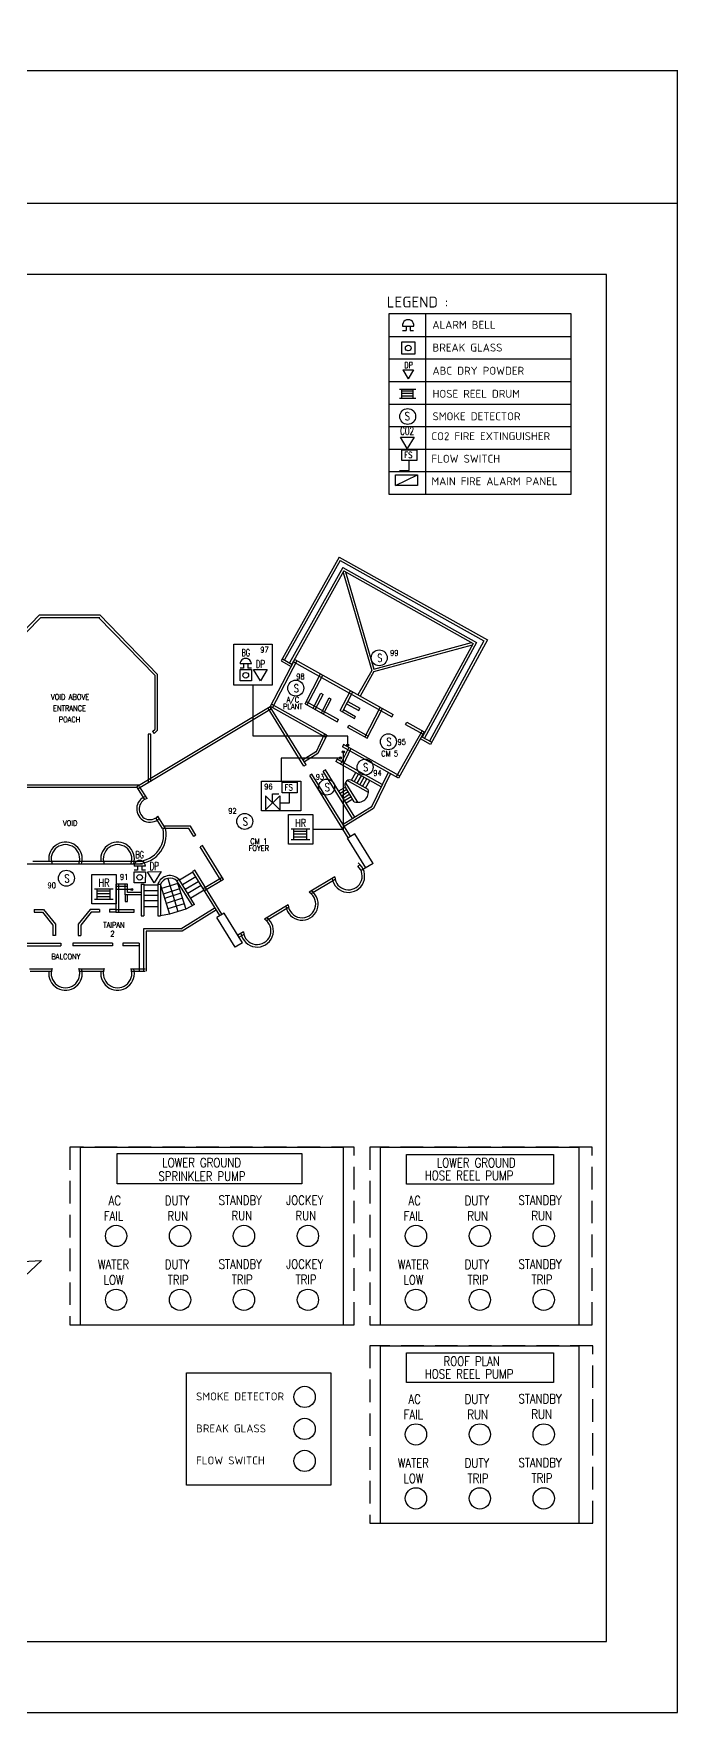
# Model space of a CAD drawing. Extents: x -2888 to 8486, y -2377 to 1555.
# Drawn here: x 7306.4 to 7487.7, y -209.3 to 263.6 of the extents above; entities that cross this region are included whole.
import ezdxf
from ezdxf.enums import TextEntityAlignment as Align

# ---------------------------------------------------------------- set-up
doc = ezdxf.new("R2010")
doc.units = 0
doc.linetypes.add('HIDDEN', pattern=[9.525, 6.35, -3.175])
doc.layers.get('0').update_dxf_attribs({"linetype": 'CONTINUOUS'})
doc.layers.get('DEFPOINTS').update_dxf_attribs({"linetype": 'CONTINUOUS'})
for name, color, linetype in [('EXIST_ROAD', 6, 'CONTINUOUS'), ('FAPOINT', 1, 'CONTINUOUS'), ('FF_GRID_LINE', 8, 'CONTINUOUS'), ('FIRE', 160, 'CONTINUOUS'), ('MIMIC_SIZE', 7, 'CONTINUOUS'), ('NAMA_TEMPAT', 6, 'CONTINUOUS'), ('TEXT', 8, 'CONTINUOUS'), ('Z-VIEWPORTS', 7, 'CONTINUOUS')]:
    doc.layers.add(name, color=color, linetype=linetype)
doc.styles.add('BADAI', font='romans.shx', dxfattribs={"width": 0.65})
doc.styles.add('ISOC', font='isocpeur.ttf')
doc.styles.add('PLOT02__REVB$0$NARROW', font='SIMPLEX', dxfattribs={"width": 0.75})
doc.styles.add('ROMANS', font='ROMANS.SHX', dxfattribs={"width": 0.8})
doc.styles.get("Standard").update_dxf_attribs({"font": 'arial.ttf'})
doc.styles.add('TEXT', font='romans.shx', dxfattribs={"width": 0.8})
doc.dimstyles.get("Standard").update_dxf_attribs({"dimtxt": 0.18, "dimasz": 0.18, "dimexe": 0.18, "dimexo": 0.0625, "dimgap": 0.09, "dimtad": 0, "dimtih": 1, "dimtoh": 1, "dimzin": 0, "dimcen": 0.09, "dimazin": 3, "dimtfac": 1, "dimtofl": 0, "dimtmove": 0, "dimatfit": 3})

# ---------------------------------------------------------------- blocks, each defined once
blk = doc.blocks.new('D-433-1_MIMIC_SIZE_900_X_1')
at = {"layer": 'MIMIC_SIZE'}
for points in [[(3.62, 53.07), (868.62, 53.07), (868.62, 478.07), (3.62, 478.07)], [(23.62, 73.07), (848.62, 73.07), (848.62, 458.07), (23.62, 458.07)]]:
    blk.add_lwpolyline(points, close=True, dxfattribs=at)
blk = doc.blocks.new('*D64')
at = {"layer": 'DEFPOINTS', "color": 0}
for p in [(7487.73, 253.12), (6622.73, 215.68), (7487.73, 215.68)]:
    blk.add_point(p, dxfattribs=at)
at = {"layer": 'MIMIC_SIZE', "color": 0}
for p, q in [((6622.73, 215.75), (6622.73, 253.3)), ((6622.91, 253.12), (6998.11, 253.12)), ((7487.55, 253.12), (7112.36, 253.12)), ((7487.73, 215.75), (7487.73, 253.3))]:
    blk.add_line(p, q, dxfattribs=at)
for points in [[(6622.91, 253.15), (6622.91, 253.09), (6622.73, 253.12)], [(7487.55, 253.09), (7487.55, 253.15), (7487.73, 253.12)]]:
    blk.add_solid(points, dxfattribs=at)
blk.add_text('865.0000', height=20, dxfattribs=at).set_placement((6997.07, 243.29))
blk = doc.blocks.new('*U59')
at = {"color": 1}
blk.add_circle((0, 0), 3, dxfattribs=at)
blk = doc.blocks.new('*U58')
at = {"layer": 'MIMIC_SIZE', "color": 0, "linetype": 'BYBLOCK'}
for p in [(0, 18), (18, 18), (36, 18), (54, 18), (0, 0), (18, 0), (36, 0), (54, 0)]:
    blk.add_blockref('*U59', p, dxfattribs=at)
blk = doc.blocks.new('*X271')
at = {"style": 'ROMANS', "width": 0.8}
for s, p in [('DUTY', (7343.39, -66.43)), ('RUN', (7344.14, -70.78))]:
    blk.add_text(s, height=2.608, dxfattribs=at).set_placement(p)
blk = doc.blocks.new('*X272')
at = {"style": 'ROMANS', "width": 0.8}
for s, p in [('STANDBY', (7358.53, -66.35)), ('RUN', (7362.16, -70.69))]:
    blk.add_text(s, height=2.608, dxfattribs=at).set_placement(p)
blk = doc.blocks.new('*X273')
at = {"style": 'ROMANS', "width": 0.8}
for s, p in [('JOCKEY', (7377.53, -66.35)), ('RUN', (7380.16, -70.69))]:
    blk.add_text(s, height=2.608, dxfattribs=at).set_placement(p)
blk = doc.blocks.new('*X274')
at = {"style": 'ROMANS', "width": 0.8}
for s, p in [('AC', (7327.53, -66.43)), ('FAIL', (7326.19, -70.78))]:
    blk.add_text(s, height=2.608, dxfattribs=at).set_placement(p)
blk = doc.blocks.new('*X275')
at = {"style": 'ROMANS', "width": 0.8}
for s, p in [('WATER', (7324.55, -84.43)), ('LOW', (7326.14, -88.78))]:
    blk.add_text(s, height=2.608, dxfattribs=at).set_placement(p)
blk = doc.blocks.new('*X276')
at = {"style": 'ROMANS', "width": 0.8}
for s, p in [('DUTY', (7343.39, -84.43)), ('TRIP', (7344.19, -88.78))]:
    blk.add_text(s, height=2.608, dxfattribs=at).set_placement(p)
blk = doc.blocks.new('*X277')
at = {"style": 'ROMANS', "width": 0.8}
for s, p in [('STANDBY', (7358.53, -84.35)), ('TRIP', (7362.21, -88.69))]:
    blk.add_text(s, height=2.608, dxfattribs=at).set_placement(p)
blk = doc.blocks.new('*X278')
at = {"style": 'ROMANS', "width": 0.8}
for s, p in [('JOCKEY', (7377.53, -84.35)), ('TRIP', (7380.21, -88.69))]:
    blk.add_text(s, height=2.608, dxfattribs=at).set_placement(p)
blk = doc.blocks.new('*X279')
at = {"style": 'ROMANS', "width": 0.8}
for s, p in [('DUTY', (7427.83, -122.36)), ('RUN', (7428.58, -126.7))]:
    blk.add_text(s, height=2.608, dxfattribs=at).set_placement(p)
blk = doc.blocks.new('*X280')
at = {"style": 'ROMANS', "width": 0.8}
for s, p in [('STANDBY', (7442.97, -122.27)), ('RUN', (7446.6, -126.62))]:
    blk.add_text(s, height=2.608, dxfattribs=at).set_placement(p)
blk = doc.blocks.new('*X281')
at = {"style": 'ROMANS', "width": 0.8}
for s, p in [('AC', (7411.97, -122.36)), ('FAIL', (7410.63, -126.7))]:
    blk.add_text(s, height=2.608, dxfattribs=at).set_placement(p)
blk = doc.blocks.new('*X282')
at = {"style": 'ROMANS', "width": 0.8}
for s, p in [('WATER', (7408.99, -140.36)), ('LOW', (7410.58, -144.7))]:
    blk.add_text(s, height=2.608, dxfattribs=at).set_placement(p)
blk = doc.blocks.new('*X283')
at = {"style": 'ROMANS', "width": 0.8}
for s, p in [('DUTY', (7427.83, -140.36)), ('TRIP', (7428.63, -144.7))]:
    blk.add_text(s, height=2.608, dxfattribs=at).set_placement(p)
blk = doc.blocks.new('*X284')
at = {"style": 'ROMANS', "width": 0.8}
for s, p in [('STANDBY', (7442.97, -140.27)), ('TRIP', (7446.65, -144.62))]:
    blk.add_text(s, height=2.608, dxfattribs=at).set_placement(p)
blk = doc.blocks.new('*U61')
at = {"color": 1}
blk.add_circle((0, 0), 3, dxfattribs=at)
blk = doc.blocks.new('*U60')
at = {"layer": 'MIMIC_SIZE', "color": 0, "linetype": 'BYBLOCK'}
for p in [(0, 18), (18, 18), (36, 18), (0, 0), (18, 0), (36, 0)]:
    blk.add_blockref('*U61', p, dxfattribs=at)
blk = doc.blocks.new('*X285')
at = {"style": 'ROMANS', "width": 0.8}
for s, p in [('DUTY', (7427.83, -66.43)), ('RUN', (7428.58, -70.78))]:
    blk.add_text(s, height=2.608, dxfattribs=at).set_placement(p)
blk = doc.blocks.new('*X286')
at = {"style": 'ROMANS', "width": 0.8}
for s, p in [('STANDBY', (7442.97, -66.35)), ('RUN', (7446.6, -70.69))]:
    blk.add_text(s, height=2.608, dxfattribs=at).set_placement(p)
blk = doc.blocks.new('*X287')
at = {"style": 'ROMANS', "width": 0.8}
for s, p in [('AC', (7411.97, -66.43)), ('FAIL', (7410.63, -70.78))]:
    blk.add_text(s, height=2.608, dxfattribs=at).set_placement(p)
blk = doc.blocks.new('*X288')
at = {"style": 'ROMANS', "width": 0.8}
for s, p in [('WATER', (7408.99, -84.43)), ('LOW', (7410.58, -88.78))]:
    blk.add_text(s, height=2.608, dxfattribs=at).set_placement(p)
blk = doc.blocks.new('*X289')
at = {"style": 'ROMANS', "width": 0.8}
for s, p in [('DUTY', (7427.83, -84.43)), ('TRIP', (7428.63, -88.78))]:
    blk.add_text(s, height=2.608, dxfattribs=at).set_placement(p)
blk = doc.blocks.new('*X290')
at = {"style": 'ROMANS', "width": 0.8}
for s, p in [('STANDBY', (7442.97, -84.35)), ('TRIP', (7446.65, -88.69))]:
    blk.add_text(s, height=2.608, dxfattribs=at).set_placement(p)
blk = doc.blocks.new('*U63')
at = {"color": 1}
blk.add_circle((0, 0), 3, dxfattribs=at)
blk = doc.blocks.new('*U62')
at = {"layer": 'MIMIC_SIZE', "color": 0, "linetype": 'BYBLOCK'}
for p in [(0, 18), (18, 18), (36, 18), (0, 0), (18, 0), (36, 0)]:
    blk.add_blockref('*U63', p, dxfattribs=at)

msp = doc.modelspace()

# ---------------------------------------------------------------- linework, layer by layer
at = {"color": 7, "linetype": 'BYBLOCK'}
for p, q in [((7457.848, 184.622, 0.497), (7406.414, 184.622, 0.497)), ((7406.414, 184.622, 0.497), (7406.419, 133.859, -0.526)), ((7457.848, 133.859, 0.468), (7457.848, 184.622, 0.484))]:
    msp.add_line(p, q, dxfattribs=at)
at = {"linetype": 'BYBLOCK'}
for p, q in [((7416.779, 184.622, 0.369), (7416.788, 133.859, -0.223)), ((7406.414, 178.277, 0.369), (7457.848, 178.277, 0.468)), ((7406.414, 171.931, 0.241), (7457.848, 171.931, 0.437)), ((7406.414, 165.586, 0.113), (7457.848, 165.586, 0.407)), ((7406.414, 159.241, -0.015), (7457.848, 159.241, 0.382)), ((7406.414, 152.895, -0.143), (7457.848, 152.895, 0.346)), ((7406.414, 146.55, -0.27), (7457.848, 146.55, 0.314)), ((7406.414, 140.205, -0.398), (7457.848, 140.205, 0.287)), ((7406.414, 133.859, -0.399), (7457.848, 133.859, 0.287))]:
    msp.add_line(p, q, dxfattribs=at)
at = {"color": 1}
for p, q in [((7409.736, 149.876, 0.713), (7413.554, 149.887, 0.713)), ((7411.642, 146.7, 0.713), (7409.736, 149.876, 0.713)), ((7413.554, 149.887, 0.713), (7411.642, 146.7, 0.713)), ((7412.207, 140.557, 0.928), (7412.207, 143.374, 0.928)), ((7409.417, 140.557, 0.928), (7412.207, 140.557, 0.928)), ((7367.755, 86.01), (7364.573, 86.013)), ((7365.568, 86.012), (7365.566, 84.819)), ((7366.761, 86.011), (7366.759, 84.818)), ((7364.568, 81.241), (7364.572, 84.423)), ((7365.566, 84.819), (7364.572, 84.82)), ((7364.572, 84.423), (7367.753, 84.419)), ((7367.754, 84.817), (7366.759, 84.818)), ((7367.753, 84.419), (7367.75, 81.238)), ((7368.366, 84.417), (7372.183, 84.428)), ((7370.271, 81.241), (7368.366, 84.417)), ((7372.183, 84.428), (7370.271, 81.241)), ((7371.739, 44.958), (7375.725, 48.878)), ((7375.725, 44.958), (7371.739, 48.858)), ((7371.739, 48.858), (7371.739, 44.958)), ((7373.727, 49.475), (7375.525, 49.475)), ((7373.727, 46.913), (7373.727, 49.475)), ((7375.725, 48.878), (7375.725, 44.958)), ((7378.515, 46.922), (7378.515, 49.738)), ((7375.725, 46.922), (7378.515, 46.922)), ((7337.885, 29.096), (7334.704, 29.099)), ((7335.698, 29.098), (7335.697, 27.905)), ((7336.891, 29.097), (7336.89, 27.904)), ((7334.699, 24.327), (7334.702, 27.509)), ((7335.697, 27.905), (7334.702, 27.906)), ((7334.702, 27.509), (7337.884, 27.505)), ((7337.884, 27.903), (7336.89, 27.904)), ((7337.884, 27.505), (7337.88, 24.324)), ((7338.496, 27.503), (7342.314, 27.514)), ((7340.401, 24.327), (7338.496, 27.503)), ((7342.314, 27.514), (7340.401, 24.327))]:
    msp.add_line(p, q, dxfattribs=at)
at = {"color": 1, "linetype": 'BYBLOCK'}
msp.add_line((7408.371, 136.276, 2.258), (7414.497, 139.326, 2.258), dxfattribs=at)
msp.add_line((7408.371, 136.276, 2.258), (7414.497, 139.326, 2.258), dxfattribs=at)
for p, q in [((7319.653, -50.095), (7393.653, -50.095)), ((7404.091, -50.095), (7460.091, -50.095)), ((7319.653, -100.095), (7393.653, -100.095)), ((7404.091, -100.095), (7460.091, -100.095)), ((7404.091, -106.019), (7460.091, -106.019)), ((7404.091, -156.019), (7460.091, -156.019))]:
    msp.add_line(p, q)
at = {"color": 1}
for points in [[(7410.079, 143.374), (7410.079, 146.32), (7414.334, 146.32), (7414.334, 143.374)], [(7362.814, 91.642), (7373.64, 91.642), (7373.64, 80.001), (7362.814, 80.001)], [(7370.58, 52.971), (7381.695, 52.971), (7381.695, 44.687), (7370.58, 44.687)], [(7376.388, 49.738), (7376.388, 52.685), (7380.643, 52.685), (7380.643, 49.738)], [(7378.198, 43.576), (7385.056, 43.576), (7385.056, 35.292), (7378.198, 35.292)], [(7322.838, 26.724), (7329.696, 26.724), (7329.696, 18.439), (7322.838, 18.439)]]:
    msp.add_lwpolyline(points, close=True, dxfattribs=at)
at = {"color": 0}
for points in [[(7329.928, -51.842), (7381.927, -51.842), (7381.927, -60.436), (7329.928, -60.436)], [(7411.405, -52.147), (7452.856, -52.147), (7452.856, -60.494), (7411.405, -60.494)], [(7411.405, -108.071), (7452.856, -108.071), (7452.856, -116.417), (7411.405, -116.417)]]:
    msp.add_lwpolyline(points, close=True, dxfattribs=at)
at = {"color": 1}
for centre, radius in [((7411.773, 155.729, -0.143), 2.243), ((7366.161, 82.83), 0.795), ((7336.291, 25.916), 0.795)]:
    msp.add_circle(centre, radius, dxfattribs=at)
at = {"color": 1, "linetype": 'BYBLOCK'}
for centre, radius in [((7403.75, 87.748), 2.25), ((7380.254, 79.206), 2.25), ((7406.329, 64.116), 2.25), ((7393.633, 61.238), 0.299), ((7394.874, 63.125), 0.299), ((7392.828, 59.52), 0.299), ((7399.78, 56.954), 2.25), ((7388.946, 51.327), 2.25), ((7365.872, 41.679), 2.25), ((7315.645, 25.647), 2.25), ((7334.098, 22.507), 0.299), ((7382.748, -120.43), 3), ((7382.748, -129.446), 3), ((7382.748, -138.463), 3)]:
    msp.add_circle(centre, radius, dxfattribs=at)
at = {"color": 1}
for centre in [(7366.164, 86.012), (7336.294, 29.098)]:
    msp.add_arc(centre, 1.591, 359.93967, 179.93967, dxfattribs=at)
at = {"layer": 'FAPOINT', "color": 1, "linetype": 'BYBLOCK'}
for p, q in [((7410.286, 181.194, 0.497), (7413.524, 181.194, 0.497)), ((7410.329, 179.913, 0.497), (7411.299, 179.913, 0.497)), ((7411.299, 181.194, 0.497), (7411.299, 179.913, 0.497)), ((7412.455, 181.194, 0.497), (7412.455, 179.913, 0.497)), ((7412.455, 179.913, 0.497), (7413.425, 179.913, 0.497)), ((7409.468, 163.464, 2974.089), (7414.04, 163.464, 2974.089)), ((7409.468, 160.881, 2974.089), (7414.04, 160.881, 2974.089)), ((7410.149, 160.881, 2974.089), (7410.149, 163.464, 2974.089)), ((7410.149, 162.934, 2974.089), (7413.301, 162.934, 2974.089)), ((7410.149, 162.268, 2974.089), (7413.301, 162.268, 2974.089)), ((7410.149, 161.547, 2974.089), (7413.301, 161.547, 2974.089)), ((7413.301, 160.881, 2974.089), (7413.301, 163.464, 2974.089)), ((7378.914, 39.569), (7384.172, 39.569)), ((7379.696, 36.599), (7379.696, 39.569)), ((7379.696, 38.96), (7383.321, 38.96)), ((7379.696, 38.193), (7383.321, 38.193)), ((7383.321, 36.599), (7383.321, 39.569)), ((7378.914, 36.599), (7384.172, 36.599)), ((7379.696, 37.365), (7383.321, 37.365)), ((7323.553, 22.716), (7328.811, 22.716)), ((7323.553, 19.746), (7328.811, 19.746)), ((7324.336, 19.746), (7324.336, 22.716)), ((7324.336, 22.107), (7327.961, 22.107)), ((7324.336, 21.341), (7327.961, 21.341)), ((7324.336, 20.512), (7327.961, 20.512)), ((7327.961, 19.746), (7327.961, 22.716))]:
    msp.add_line(p, q, dxfattribs=at)
msp.add_lwpolyline([(7410.014, 176.627), (7410.014, 173.391), (7413.839, 173.391), (7413.839, 176.627)], close=True, dxfattribs=at)
msp.add_circle((7411.927, 175.009, 0.497), 0.801, dxfattribs=at)
msp.add_arc((7411.905, 181.359, 0.497), 1.619, 354.1719, 185.8281, dxfattribs=at)
at = {"layer": 'FF_GRID_LINE', "color": 1}
for p, q in [((7367.75, 81.238), (7364.568, 81.241)), ((7337.88, 24.324), (7334.699, 24.327))]:
    msp.add_line(p, q, dxfattribs=at)
at = {"layer": 'MIMIC_SIZE', "color": 0}
for p, q in [((7392.513, 116.128), (7376.121, 86.866)), ((7392.784, 115.164), (7377.085, 87.137)), ((7392.513, 116.128), (7434.205, 92.773)), ((7392.784, 115.164), (7433.249, 92.497)), ((7393.532, 113.178), (7378.5, 86.344)), ((7393.804, 112.215), (7379.118, 85.998)), ((7393.532, 113.178), (7431.179, 92.09)), ((7393.561, 111.782), (7401.626, 84.196)), ((7393.804, 112.215), (7430.222, 91.814)), ((7394.244, 111.968), (7402.25, 84.585)), ((7291.808, 83.069), (7308.106, 99.842)), ((7308.106, 99.842), (7325.036, 99.842)), ((7341.333, 83.069), (7325.036, 99.842)), ((7412.013, 102.014), (7412.013, 102.014)), ((7292.516, 82.782), (7308.405, 99.135)), ((7308.405, 99.135), (7325.036, 99.135)), ((7340.626, 82.782), (7324.737, 99.135)), ((7402.244, 83.85), (7429.988, 91.384)), ((7402.25, 84.585), (7429.781, 92.061)), ((7430.222, 91.814), (7415.846, 65.427)), ((7431.179, 92.09), (7416.468, 65.088)), ((7433.249, 92.497), (7417.893, 64.312)), ((7434.205, 92.773), (7418.176, 63.352)), ((7373.06, 73.968), (7379.982, 87.277)), ((7373.688, 73.641), (7380.61, 86.95)), ((7376.121, 86.866), (7378.945, 85.284)), ((7376.467, 87.483), (7379.272, 85.912)), ((7379.636, 86.659), (7407.324, 71.149)), ((7379.982, 87.277), (7407.65, 71.778)), ((7340.626, 67.652), (7340.626, 82.782)), ((7341.333, 67.328), (7341.333, 83.069)), ((7382.887, 74.833), (7387.243, 83.209)), ((7383.505, 74.487), (7387.861, 82.863)), ((7401.626, 84.196), (7397.77, 77.312)), ((7402.244, 83.85), (7398.388, 76.966)), ((7385.135, 73.574), (7387.314, 77.764)), ((7385.753, 73.228), (7387.932, 77.418)), ((7387.314, 77.764), (7387.932, 77.418)), ((7387.46, 72.272), (7389.639, 76.462)), ((7388.078, 71.925), (7390.257, 76.115)), ((7389.639, 76.462), (7390.257, 76.115)), ((7392.765, 72.883), (7395.678, 78.484)), ((7393.383, 72.537), (7396.296, 78.138)), ((7373.06, 73.968), (7335.469, 51.43)), ((7373.424, 73.361), (7335.841, 50.828)), ((7382.556, 57.26), (7372.453, 73.604)), ((7383.163, 57.624), (7373.06, 73.968)), ((7388.696, 65.33), (7373.109, 74.061)), ((7389.005, 65.968), (7373.455, 74.679)), ((7382.887, 74.833), (7391.94, 69.762)), ((7383.214, 75.461), (7392.266, 70.391)), ((7392.765, 72.883), (7393.383, 72.537)), ((7393.383, 72.537), (7396.788, 70.629)), ((7393.709, 73.165), (7397.115, 71.257)), ((7394.565, 74.811), (7397.971, 72.904)), ((7394.892, 75.44), (7398.298, 73.532)), ((7396.788, 70.629), (7397.115, 71.257)), ((7397.971, 72.904), (7398.298, 73.532)), ((7399.694, 65.419), (7404.05, 73.795)), ((7400.312, 65.073), (7404.668, 73.448)), ((7407.324, 71.149), (7407.65, 71.778)), ((7339.391, 66.238), (7338.683, 66.238)), ((7338.683, 66.238), (7338.683, 52.398)), ((7339.391, 52.822), (7339.391, 66.238)), ((7339.884, 67.013), (7340.626, 67.652)), ((7339.884, 67.013), (7340.346, 66.477)), ((7340.346, 66.477), (7341.333, 67.328)), ((7388.386, 66.315), (7385.859, 61.081)), ((7391.94, 69.762), (7392.266, 70.391)), ((7394.873, 68.119), (7395.199, 68.748)), ((7394.873, 68.119), (7400.312, 65.073)), ((7395.199, 68.748), (7400.639, 65.701)), ((7415.813, 67.205), (7408.537, 54.216)), ((7416.43, 66.859), (7409.154, 53.87)), ((7411.164, 68.998), (7411.491, 69.626)), ((7411.164, 68.998), (7416.084, 66.242)), ((7411.491, 69.626), (7416.43, 66.859)), ((7389.005, 65.968), (7386.496, 60.773)), ((7395.179, 62.51), (7392.884, 57.757)), ((7393.711, 63.332), (7393.403, 62.693)), ((7409.154, 53.87), (7393.403, 62.693)), ((7395.798, 62.163), (7393.522, 57.449)), ((7409.5, 54.487), (7393.711, 63.332)), ((7418.176, 63.352), (7415.333, 64.901)), ((7418.514, 63.973), (7415.691, 65.512)), ((7386.124, 61.376), (7382.303, 59.014)), ((7383.163, 57.624), (7382.556, 57.26)), ((7386.496, 60.773), (7382.676, 58.412)), ((7391.863, 59.19), (7391.554, 58.551)), ((7404.314, 51.404), (7391.554, 58.551)), ((7404.622, 52.043), (7391.863, 59.19)), ((7384.809, 54.961), (7384.201, 54.597)), ((7395.046, 37.052), (7384.201, 54.597)), ((7395.648, 37.424), (7384.809, 54.961)), ((7388.588, 56.2), (7387.981, 55.836)), ((7396.239, 42.476), (7387.981, 55.836)), ((7396.841, 42.848), (7388.588, 56.2)), ((7397.682, 47.044), (7394.215, 52.654)), ((7400.726, 49.786), (7394.698, 53.163)), ((7395.95, 53.273), (7397.15, 55.417)), ((7400.672, 50.627), (7395.95, 53.273)), ((7396.733, 52.834), (7397.934, 54.978)), ((7397.517, 52.395), (7398.718, 54.539)), ((7398.3, 51.956), (7399.501, 54.1)), ((7399.084, 51.517), (7400.285, 53.661)), ((7399.868, 51.078), (7401.069, 53.222)), ((7406.263, 55.44), (7401.514, 45.606)), ((7406.9, 55.133), (7402.152, 45.299)), ((7336.227, 51.884), (7295.315, 51.884)), ((7335.625, 51.176), (7295.917, 51.176)), ((7337.695, 47.829), (7335.469, 51.43)), ((7338.354, 48.108), (7336.285, 51.456)), ((7394.208, 51.32), (7392.324, 50.155)), ((7394.619, 50.654), (7392.736, 49.49)), ((7395.03, 49.988), (7393.147, 48.824)), ((7395.442, 49.323), (7393.558, 48.159)), ((7395.885, 48.606), (7394.002, 47.441)), ((7396.74, 47.223), (7394.208, 51.32)), ((7396.297, 47.94), (7394.413, 46.776)), ((7342.748, 39.653), (7340.885, 42.668)), ((7343.58, 39.653), (7341.429, 43.133)), ((7401.779, 45.901), (7393.552, 40.815)), ((7402.152, 45.299), (7393.924, 40.213)), ((7350.161, 39.653), (7342.748, 39.653)), ((7350.555, 40.361), (7343.143, 40.361)), ((7351.543, 37.416), (7350.161, 39.653)), ((7352.15, 37.78), (7350.555, 40.361)), ((7396.901, 38.199), (7394.873, 36.945)), ((7402.065, 29.845), (7396.901, 38.199)), ((7352.15, 37.78), (7351.543, 37.416)), ((7353.939, 34.887), (7353.332, 34.523)), ((7359.259, 24.934), (7353.332, 34.523)), ((7359.866, 25.298), (7353.939, 34.887)), ((7400.023, 28.612), (7394.86, 36.966)), ((7295.343, 29.736), (7337.104, 29.736)), ((7306.169, 30.444), (7337.104, 30.444)), ((7398.345, 29.472), (7397.717, 29.096)), ((7402.065, 29.845), (7398.689, 27.807)), ((7332.902, 24.01), (7329.619, 24.01)), ((7329.619, 24.01), (7329.619, 16.103)), ((7330.327, 24.01), (7330.327, 16.103)), ((7332.194, 20.94), (7332.194, 24.01)), ((7332.902, 21.648), (7332.902, 24.01)), ((7336.751, 24.01), (7336.751, 15.054)), ((7336.751, 24.01), (7337.459, 24.01)), ((7337.459, 24.01), (7337.459, 15.054)), ((7341.408, 23.668), (7337.459, 23.668)), ((7341.408, 24.01), (7341.408, 15.054)), ((7341.408, 24.01), (7342.115, 24.01)), ((7342.115, 24.01), (7342.115, 15.054)), ((7342.115, 23.68), (7344.701, 15.519)), ((7347.028, 24.193), (7342.416, 22.732)), ((7344.189, 25.633), (7347.007, 16.25)), ((7347.394, 25.317), (7346.787, 24.953)), ((7351.121, 17.941), (7346.787, 24.953)), ((7346.787, 24.953), (7349.313, 16.98)), ((7351.748, 18.273), (7347.394, 25.317)), ((7351.278, 27.406), (7347.502, 25.142)), ((7352.11, 26.061), (7348.334, 23.797)), ((7352.915, 24.758), (7349.139, 22.494)), ((7353.601, 23.648), (7349.825, 21.384)), ((7351.777, 27.945), (7351.17, 27.581)), ((7358.861, 15.138), (7351.17, 27.581)), ((7359.468, 15.502), (7351.777, 27.945)), ((7359.494, 25.9), (7354.179, 22.714)), ((7359.866, 25.298), (7354.551, 22.111)), ((7391.204, 26.016), (7384.027, 21.713)), ((7391.327, 25.264), (7384.632, 21.25)), ((7332.902, 23.302), (7329.619, 23.302)), ((7336.751, 20.94), (7332.194, 20.94)), ((7332.194, 20.94), (7332.194, 19.096)), ((7332.194, 19.096), (7332.902, 19.096)), ((7336.751, 21.648), (7332.902, 21.648)), ((7332.902, 19.096), (7332.902, 20.94)), ((7341.408, 22.103), (7337.459, 22.103)), ((7341.408, 20.756), (7337.459, 20.756)), ((7341.408, 19.269), (7337.459, 19.269)), ((7347.515, 22.655), (7342.903, 21.194)), ((7347.905, 21.424), (7343.293, 19.963)), ((7348.355, 20.003), (7343.743, 18.542)), ((7354.439, 22.292), (7350.663, 20.028)), ((7306.602, 16.811), (7309.22, 16.811)), ((7306.602, 16.811), (7306.602, 16.103)), ((7306.602, 16.103), (7308.883, 16.103)), ((7308.883, 16.103), (7311.859, 12.442)), ((7309.22, 16.811), (7312.567, 12.693)), ((7322.322, 16.811), (7318.975, 12.693)), ((7322.659, 16.103), (7319.683, 12.442)), ((7324.94, 16.811), (7322.322, 16.811)), ((7324.94, 16.103), (7322.659, 16.103)), ((7324.94, 16.811), (7324.94, 16.103)), ((7329.619, 16.811), (7327.776, 16.811)), ((7327.776, 16.811), (7327.776, 16.103)), ((7329.619, 16.103), (7327.776, 16.103)), ((7329.619, 16.811), (7334.76, 16.811)), ((7329.619, 16.103), (7334.76, 16.103)), ((7334.76, 16.103), (7334.76, 16.811)), ((7336.751, 15.054), (7337.459, 15.054)), ((7341.408, 17.593), (7337.459, 17.593)), ((7341.408, 15.054), (7342.115, 15.054)), ((7344.701, 15.519), (7342.115, 15.054)), ((7348.836, 18.487), (7344.224, 17.025)), ((7349.313, 16.98), (7344.701, 15.519)), ((7357.512, 17.319), (7347.854, 11.332)), ((7357.885, 16.718), (7348.227, 10.73)), ((7351.748, 18.273), (7349.313, 16.98)), ((7360.052, 15.857), (7358.01, 14.624)), ((7363.174, 6.27), (7358.01, 14.624)), ((7365.215, 7.503), (7360.052, 15.857)), ((7378.119, 18.171), (7371.401, 14.143)), ((7378.242, 17.419), (7372.006, 13.68)), ((7311.859, 12.442), (7311.859, 9.486)), ((7312.567, 9.486), (7311.859, 9.486)), ((7312.567, 12.693), (7312.567, 9.486)), ((7318.975, 12.693), (7318.975, 9.486)), ((7318.975, 9.486), (7319.683, 9.486)), ((7319.683, 12.442), (7319.683, 9.486)), ((7348.227, 11.438), (7337.375, 11.438)), ((7337.375, 11.438), (7337.375, -0.525)), ((7348.227, 10.73), (7338.082, 10.73)), ((7338.082, 10.73), (7338.082, -0.525)), ((7365.493, 10.601), (7363.893, 9.642)), ((7365.616, 9.849), (7364.265, 9.04)), ((7302.88, 7.364), (7314.088, 7.364)), ((7302.88, 6.656), (7314.088, 6.656)), ((7314.088, 7.364), (7314.088, 6.656)), ((7328.662, 7.364), (7317.454, 7.364)), ((7317.454, 7.364), (7317.454, 6.656)), ((7328.662, 6.656), (7317.454, 6.656)), ((7328.662, 7.364), (7328.662, 6.656)), ((7336.128, 7.364), (7331.555, 7.364)), ((7331.555, 7.364), (7331.555, 6.656)), ((7336.128, 6.656), (7331.555, 6.656)), ((7336.128, 7.364), (7336.128, -0.525)), ((7365.215, 7.503), (7363.174, 6.27)), ((7305.278, 0.183), (7311.595, 0.183)), ((7319.19, 0.183), (7326.26, 0.183)), ((7333.854, 0.183), (7337.88, 0.183)), ((7305.457, -0.525), (7311.417, -0.525)), ((7319.368, -0.525), (7326.081, -0.525)), ((7334.033, -0.525), (7337.88, -0.525)), ((7308.595, -82.021), (7228.898, -156.588)), ((7245.502, -85.316), (7308.595, -82.021))]:
    msp.add_line(p, q, dxfattribs=at)
at = {"layer": 'MIMIC_SIZE', "color": 1}
for p, q in [((7368.227, 65.693), (7368.227, 80.001)), ((7394.874, 65.693), (7368.227, 65.693)), ((7394.874, 63.125), (7394.874, 65.693)), ((7392.828, 59.52), (7376.137, 59.52)), ((7376.137, 59.52), (7376.137, 52.971)), ((7393.633, 61.238), (7393.633, 39.434)), ((7393.633, 39.434), (7385.056, 39.434)), ((7334.398, 22.507), (7329.619, 22.507))]:
    msp.add_line(p, q, dxfattribs=at)
at = {"layer": 'MIMIC_SIZE', "linetype": 'HIDDEN'}
for points in [[(7316.653, -100.095), (7396.653, -100.095), (7396.653, -50.095), (7316.653, -50.095)], [(7401.091, -100.095), (7463.734, -100.095), (7463.734, -50.095), (7401.091, -50.095)], [(7401.091, -156.019), (7463.918, -156.019), (7463.918, -106.019), (7401.091, -106.019)]]:
    msp.add_lwpolyline(points, close=True, dxfattribs=at)
at = {"layer": 'MIMIC_SIZE', "color": 0}
msp.add_lwpolyline([(7349.504, -113.636), (7390.157, -113.636), (7390.157, -145.312), (7349.504, -145.312)], close=True, dxfattribs=at)
for centre, radius, start, end in [((7395.432, 51.981), 1.392, 53.30331, 208.35802), ((7339.2, 45.193), 3.743, 109.17107, 314.26935), ((7339.2, 45.193), 3.036, 106.17862, 317.2618), ((7397.758, 50.021), 2.977, 250.00678, 11.75544), ((7335.473, 37.982), 8.278, 263.93217, 11.64376), ((7335.473, 37.982), 7.57, 264.51132, 11.64376), ((7315.393, 31.099), 4.733, 343.61122, 187.91903), ((7315.393, 31.099), 4.025, 340.21209, 199.78791), ((7330.057, 31.099), 4.733, 343.61122, 187.91903), ((7330.057, 31.099), 4.025, 340.21209, 199.78791), ((7395.072, 26.263), 4.584, 188.12989, 53.75913), ((7395.072, 26.263), 3.876, 183.6501, 46.96258), ((7344.808, 22.798), 3.61, 44.2475, 160.37772), ((7344.808, 22.798), 2.902, 44.2475, 160.37772), ((7381.987, 18.417), 4.584, 188.12989, 53.75913), ((7381.987, 18.417), 3.876, 183.6501, 58.23892), ((7369.361, 10.848), 4.584, 188.12989, 53.75913), ((7369.361, 10.848), 3.876, 183.6501, 58.23892), ((7315.393, -1.152), 4.733, 172.08097, 16.38878), ((7315.393, -1.152), 4.025, 160.21209, 19.78791), ((7330.057, -1.152), 4.733, 172.08097, 16.38878), ((7330.057, -1.152), 4.025, 160.21209, 19.78791)]:
    msp.add_arc(centre, radius, start, end, dxfattribs=at)
at = {"layer": 'NAMA_TEMPAT', "color": 1, "linetype": 'BYBLOCK'}
for p, q in [((7410.373, 168.856, 24608.835), (7411.873, 166.318, 24608.835)), ((7410.373, 168.856, 24608.835), (7413.373, 168.856, 24608.835)), ((7413.373, 168.856, 24608.835), (7411.873, 166.318, 24608.835))]:
    msp.add_line(p, q, dxfattribs=at)
msp.add_lwpolyline([(7408.371, 136.276), (7408.371, 139.326), (7414.497, 139.326), (7414.497, 136.276)], close=True, dxfattribs=at)
msp.add_lwpolyline([(7408.371, 136.276), (7408.371, 139.326), (7414.497, 139.326), (7414.497, 136.276)], close=True, dxfattribs=at)
at = {"layer": 'Z-VIEWPORTS'}
for p, q in [((7319.653, -100.095), (7319.653, -50.095)), ((7393.653, -100.095), (7393.653, -50.095)), ((7404.091, -100.095), (7404.091, -50.095)), ((7460.091, -100.095), (7460.091, -50.095)), ((7404.091, -156.019), (7404.091, -106.019)), ((7460.091, -156.019), (7460.091, -106.019))]:
    msp.add_line(p, q, dxfattribs=at)

# ---------------------------------------------------------------- block references
for name in ['*X274', '*X271', '*X272', '*X273', '*X287', '*X285', '*X286', '*X275', '*X276', '*X277', '*X278', '*X288', '*X289', '*X290', '*X281', '*X279', '*X280', '*X282', '*X283', '*X284']:
    msp.add_blockref(name, (0, 0))
at = {"layer": 'MIMIC_SIZE', "color": 1}
msp.add_blockref('D-433-1_MIMIC_SIZE_900_X_1', (6619.11, -262.387), dxfattribs=at)
at = {"layer": 'MIMIC_SIZE'}
for name, p in [('*U58', (7329.653, -93.095)), ('*U62', (7414.091, -93.095)), ('*U60', (7414.091, -149.019))]:
    msp.add_blockref(name, p, dxfattribs=at)

# ---------------------------------------------------------------- texts
at = {"color": 1, "linetype": 'BYBLOCK', "style": 'PLOT02__REVB$0$NARROW', "width": 0.75}
for s, height, p in [('DP', 1.7647, (7410.833, 169.312, 24608.835)), ('S', 2.255, (7403.192, 86.578)), ('S', 2.255, (7379.695, 78.036)), ('S', 2.255, (7405.77, 62.947)), ('S', 2.255, (7399.222, 55.784)), ('S', 2.255, (7388.387, 50.158)), ('S', 2.255, (7365.313, 40.51)), ('HR', 2.2387, (7380.063, 40.095)), ('S', 2.255, (7315.087, 24.477)), ('HR', 2.2387, (7324.703, 23.243))]:
    msp.add_text(s, height=height, dxfattribs=at).set_placement(p)
at = {"color": 1, "style": 'ROMANS', "width": 0.85}
for p in [(7410.785, 144.04, 0.928), (7377.094, 50.405)]:
    msp.add_text('FS', height=1.6959, dxfattribs=at).set_placement(p)
at = {"color": 0, "linetype": 'BYBLOCK', "style": 'PLOT02__REVB$0$NARROW', "width": 0.75}
for s, p in [('97', (7370.254, 89.25)), ('99', (7406.83, 88.338)), ('98', (7380.373, 81.703)), ('95', (7408.923, 63.284)), ('96', (7371.375, 50.71)), ('93', (7385.888, 53.435)), ('94', (7402.087, 54.536)), ('92', (7361.252, 43.851)), ('90', (7310.338, 22.849)), ('91', (7330.735, 25.247))]:
    msp.add_text(s, height=1.5671, dxfattribs=at).set_placement(p)
for s, height, p in [('VOID ABOVE', 1.5671, (7316.692, 75.961)), ('A/C', 1.5671, (7379.421, 75.181)), ('ENTRANCE', 1.5671, (7316.539, 72.756)), ('POACH', 1.5671, (7316.539, 69.59)), ('PLANT', 1.5671, (7379.421, 73.248)), ('CM 5', 1.5671, (7406.695, 59.998)), ('VOID', 1.5671, (7316.692, 40.405)), ('FOYER', 1.5671, (7369.835, 33.355)), ('CM 1', 1.5671, (7369.835, 35.288)), ('TAIPAN ', 1.5671, (7329.527, 11.701)), ('2', 1.567, (7328.614, 9.269)), ('BALCONY', 1.5671, (7315.51, 2.826))]:
    msp.add_text(s, height=height, dxfattribs=at).set_placement(p, align=Align.CENTER)
at = {"style": 'ROMANS', "width": 0.8}
for s, p in [('LOWER GROUND', (7342.643, -55.762)), ('LOWER GROUND', (7419.988, -55.789)), ('SPRINKLER PUMP', (7341.576, -59.593)), (' HOSE REEL PUMP', (7415.145, -59.375)), (' HOSE REEL PUMP', (7415.145, -115.299)), ('ROOF PLAN', (7421.881, -111.712))]:
    msp.add_text(s, height=2.6079, dxfattribs=at).set_placement(p)
at = {"layer": 'EXIST_ROAD', "color": 7, "linetype": 'BYBLOCK', "style": 'ISOC'}
msp.add_text('LEGEND :', height=3.0462, dxfattribs=at).set_placement((7414.526, 186.426, 0.497), align=Align.CENTER)
for s, p in [('ALARM BELL', (7418.723, 180.446, 0.461)), ('BREAK GLASS', (7418.759, 174.017, 0.497)), ('ABC DRY POWDER ', (7418.76, 167.504, 0.497)), ('HOSE REEL DRUM', (7418.76, 161.007, 0.625)), ('SMOKE DETECTOR ', (7418.76, 154.662, -0.143)), ('CO2 FIRE EXTINGUISHER ', (7418.459, 149.057, 1.96)), ('FLOW SWITCH', (7418.457, 142.712, 2.173)), ('MAIN FIRE ALARM PANEL', (7418.457, 136.367, 2.173)), ('SMOKE DETECTOR', (7352.171, -121.422, 1.809)), ('BREAK GLASS', (7352.171, -130.439, 1.809)), ('FLOW SWITCH', (7352.171, -139.455, 1.809))]:
    msp.add_text(s, height=2.2362, dxfattribs=at).set_placement(p)
at = {"layer": 'FIRE', "color": 1, "linetype": 'BYBLOCK', "style": 'TEXT', "width": 0.75}
msp.add_text('S', height=2.286, dxfattribs=at).set_placement((7410.945, 154.666, 6.162))
at = {"layer": 'TEXT', "color": 1, "style": 'BADAI', "width": 0.65}
for s, height, p in [('CO2', 2.2157, (7409.659, 150.566, 0.713)), ('BG', 1.9203, (7364.977, 88.254)), ('DP', 2.2157, (7368.998, 84.885)), ('BG', 1.9203, (7335.107, 31.34)), ('DP', 2.2157, (7339.129, 27.971))]:
    msp.add_text(s, height=height, dxfattribs=at).set_placement(p)

# ---------------------------------------------------------------- dimensions: what is measured, and where the dimension line sits
at = {"layer": 'MIMIC_SIZE', "color": 1}
dim = msp.add_linear_dim(base=(7487.734, 253.121), p1=(6622.734, 215.684), p2=(7487.734, 215.684), text='{\\H111.11111x;<>}', dimstyle='STANDARD', dxfattribs=at)
dim.commit()
dim.dimension.update_dxf_attribs({"geometry": '*D64', "text_midpoint": (7055.234, 253.121)})

doc.saveas('drawing.dxf')
